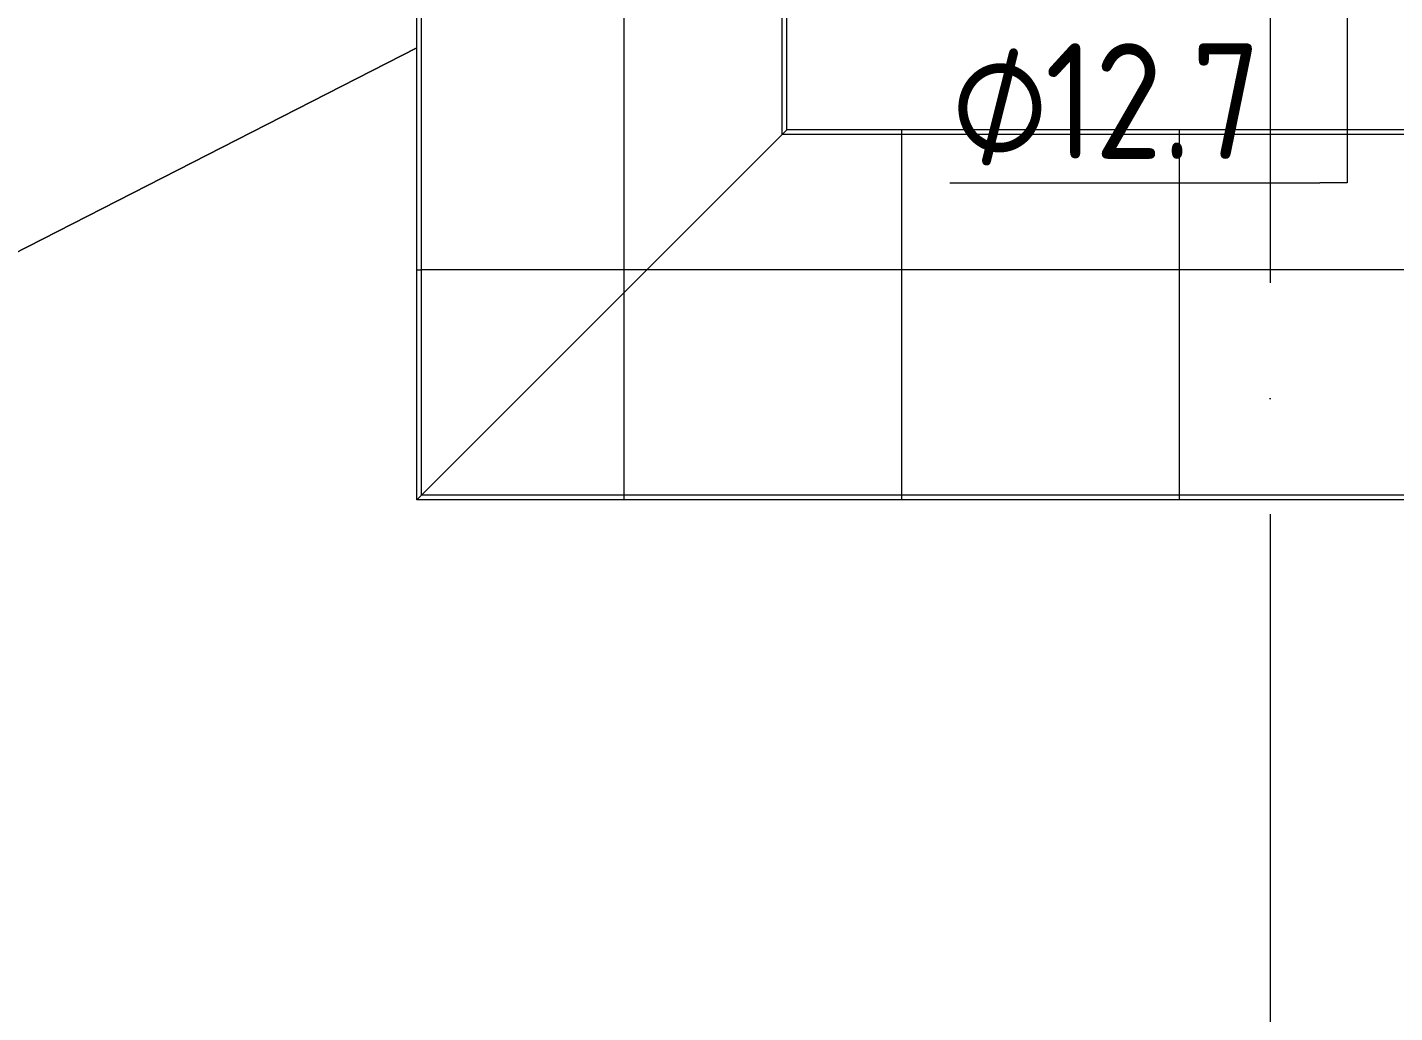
# Model space of a CAD drawing. Header units: millimetres. Extents: x -88595 to 880822, y -1054509 to -148035.
# Drawn here: x 543276 to 546232, y -281581 to -279451 of the extents above; entities that cross this region are included whole.
import ezdxf

# ---------------------------------------------------------------- set-up
doc = ezdxf.new("R2010")
doc.units = ezdxf.units.MM
doc.linetypes.add('ADSK_Линия сетки', pattern=[25, 20, -2.5, 0, -2.5])
for name, color, linetype, lineweight in [('Крыша', 7, 'Continuous', 9), ('Марки', 7, 'Continuous', 20), ('Оборудование', 7, 'Continuous', 18), ('Ограждение', 7, 'Continuous', 9), ('Оси', 7, 'Continuous', 9)]:
    doc.layers.add(name, color=color, linetype=linetype, lineweight=lineweight)
doc.styles.add('$3$GOST Common_3', font='GOST_Common.ttf', dxfattribs={"width": 0.9, "height": 250})
doc.styles.add('$7$GOST Common', font='GOST_Common.ttf', dxfattribs={"width": 0.9, "height": 250})
pattern_1 = [(0, (548766.5, 663825.2), (0, 600), []), (90, (548766.5, 663825.2), (-600, 4e-14), [])]

# ---------------------------------------------------------------- blocks, each defined once
blk = doc.blocks.new('$0$ADSK_M_Трубы - Диаметр_8-160846-В_Координация_кровля ОВ3')
at = {"layer": 'Марки'}
blk.add_line((0, 0), (8, 0), dxfattribs=at)
blk = doc.blocks.new('Кровля')
at = {"layer": 'Ограждение'}
h = blk.add_hatch(dxfattribs=at)
h.set_pattern_fill('FP_90', color=256, style=0, pattern_type=2)
h.set_pattern_definition([(0, (552219, 663825.2), (0, 600), []), (90, (552219, 663825.2), (-424.264, 3e-14), [])])
h.paths.add_polyline_path([(556385.5, 645965.5), (556395.5, 645975.5), (556395.5, 650022.5), (556385.5, 650022.5), (556385.5, 645975.5)])
h = blk.add_hatch(dxfattribs=at)
h.set_pattern_fill('FP_18', color=256, style=0, pattern_type=2)
h.set_pattern_definition(pattern_1)
h.paths.add_polyline_path([(556395.5, 645975.5), (557175.5, 646755.5), (557175.5, 650022.5), (556395.5, 650022.5), (556395.5, 645998.1)])
h = blk.add_hatch(dxfattribs=at)
h.set_pattern_fill('FP_91', color=256, style=0, pattern_type=2)
h.set_pattern_definition([(0, (553333, 663825.2), (0, 600), []), (90, (553333, 663825.2), (-424.264, 3e-14), [])])
h.paths.add_polyline_path([(557175.5, 646755.5), (557185.5, 646765.5), (557185.5, 650022.5), (557175.5, 650022.5), (557175.5, 646765.5)])
h = blk.add_hatch(dxfattribs=at)
h.set_pattern_fill('FP_25', color=256, style=0, pattern_type=2)
h.set_pattern_definition(pattern_1)
h.paths.add_polyline_path([(560105.2, 645975.5), (562045.5, 645975.5), (562825.5, 646755.5), (557175.5, 646755.5), (556395.5, 645975.5), (559919.1, 645975.5)])
h = blk.add_hatch(dxfattribs=at)
h.set_pattern_fill('FP_93', color=256, style=0, pattern_type=2)
h.set_pattern_definition([(0, (548766.5, 655652.3), (0, 424.264), []), (90, (548766.5, 655652.3), (-600, 4e-14), [])])
h.paths.add_polyline_path([(562710.2, 646755.5), (562825.5, 646755.5), (562835.5, 646765.5), (557185.5, 646765.5), (557175.5, 646755.5), (562338.1, 646755.5)])
h = blk.add_hatch(dxfattribs=at)
h.set_pattern_fill('FP_92', color=256, style=0, pattern_type=2)
h.set_pattern_definition([(0, (548766.5, 654538.3), (0, 424.264), []), (90, (548766.5, 654538.3), (-600, 4e-14), [])])
h.paths.add_polyline_path([(559069.7, 645965.5), (562035.5, 645965.5), (562045.5, 645975.5), (556395.5, 645975.5), (556385.5, 645965.5), (558988.8, 645965.5)])
at = {"layer": 'Крыша'}
for p, q in [((549532.2, 643439.7), (556385.5, 646942.8)), ((556385.5, 646942.8), (549532.2, 643439.7))]:
    blk.add_line(p, q, dxfattribs=at)
at = {"layer": 'Ограждение'}
for p, q in [((556385.5, 645965.5), (556385.5, 650022.5)), ((556395.5, 645975.5), (556395.5, 650022.5)), ((557175.5, 646755.5), (557175.5, 650022.5)), ((557185.5, 646765.5), (557185.5, 650022.5)), ((556395.5, 645975.5), (557175.5, 646755.5)), ((557175.5, 646755.5), (557185.5, 646765.5)), ((562825.5, 646755.5), (557175.5, 646755.5)), ((562835.5, 646765.5), (557185.5, 646765.5)), ((556385.5, 645965.5), (556395.5, 645975.5)), ((562045.5, 645975.5), (556395.5, 645975.5)), ((562035.5, 645965.5), (556385.5, 645965.5))]:
    blk.add_line(p, q, dxfattribs=at)
at = {"layer": 'Оси', "linetype": 'ADSK_Линия сетки', "ltscale": 100}
blk.add_line((558230.5, 695936.1), (558230.5, 631229.3), dxfattribs=at)

msp = doc.modelspace()

# ---------------------------------------------------------------- linework, layer by layer
at = {"layer": 'Марки'}
for p, q in [((546129.7, -277499.8), (546129.7, -279786.5)), ((546129.7, -279786.5), (546070.7, -279786.5))]:
    msp.add_line(p, q, dxfattribs=at)

# ---------------------------------------------------------------- block references
at = {"layer": 'Марки', "xscale": 99.99999999999993, "yscale": 99.99999999999993, "zscale": 99.99999999999993}
msp.add_blockref('$0$ADSK_M_Трубы - Диаметр_8-160846-В_Координация_кровля ОВ3', (545270.7, -279786.5), dxfattribs=at)
at = {"layer": 'Оборудование', "color": 5, "true_color": 0x0000ff}
msp.add_blockref('Кровля', (-12267.3, -926437.4), dxfattribs=at)

# ---------------------------------------------------------------- texts
at = {"layer": 'Марки', "lineweight": 9, "char_height": 250, "attachment_point": 1}
for s, insert, width, style in [('\\fGOST Common|b0|i0|c254|p34|;\\W.9;⌀', (545273.8, -279484.9), 245.316, '$3$GOST Common_3'), ('12.7', (545476.2, -279484.9), 606.076, '$7$GOST Common')]:
    msp.add_mtext(s, dxfattribs=dict(at, insert=insert, width=width, style=style))

doc.saveas('drawing.dxf')
